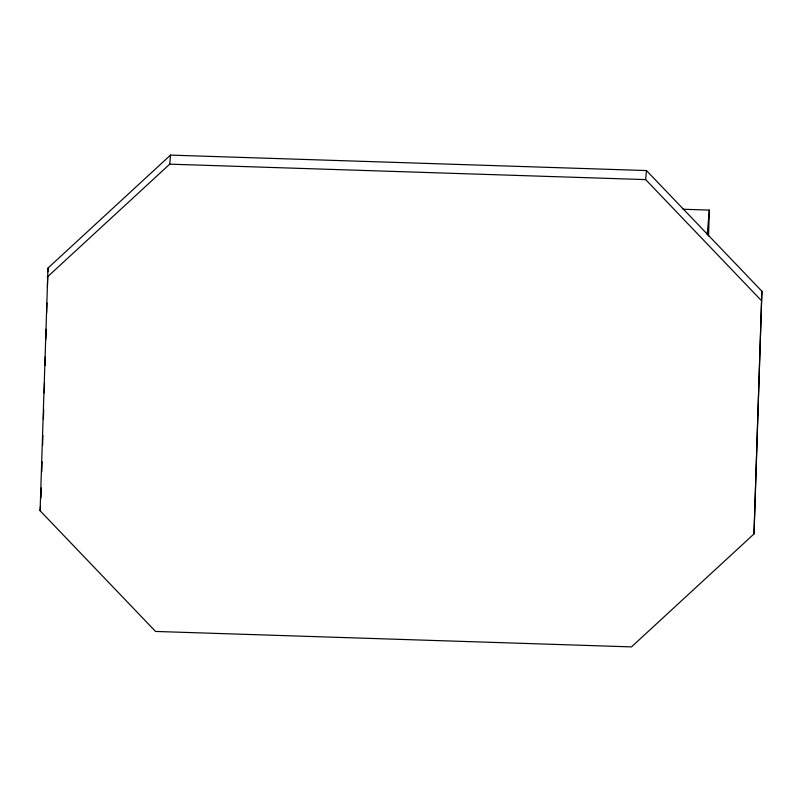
<?xml version="1.0" encoding="UTF-8"?>
<svg xmlns="http://www.w3.org/2000/svg" width="802" height="802" viewBox="0 0 802 802"><rect width="100%" height="100%" fill="white"/><g stroke="black" fill="none" stroke-linecap="round" stroke-linejoin="round"><path stroke-width="1.2" d="M40.1 510.764L47.99 268.068L170.525 155.107L646.462 170.555L761.9 291.236L754.01 533.932L631.475 646.893L155.538 631.445L40.1 510.764L40.491 506.232M41.002 497.962L41.313 487.967M41.804 471.726L42.105 461.731M42.596 445.491L42.907 435.496M43.398 419.245L43.699 409.251M44.19 393.01L44.501 383.015M45.032 365.522L45.293 356.78M45.824 339.286L46.135 329.291M46.626 313.051L46.927 303.056M47.418 286.815L47.729 276.82M47.879 271.818L47.99 268.068M708.547 235.958L709.339 210.104L683.043 209.252M754.01 533.932L761.9 291.236M47.198 277.121L169.733 164.159L170.525 155.107M761.108 300.289L645.67 179.608L646.462 170.555M707.174 234.856L709.339 210.104M169.733 164.159L645.67 179.608"/></g></svg>
